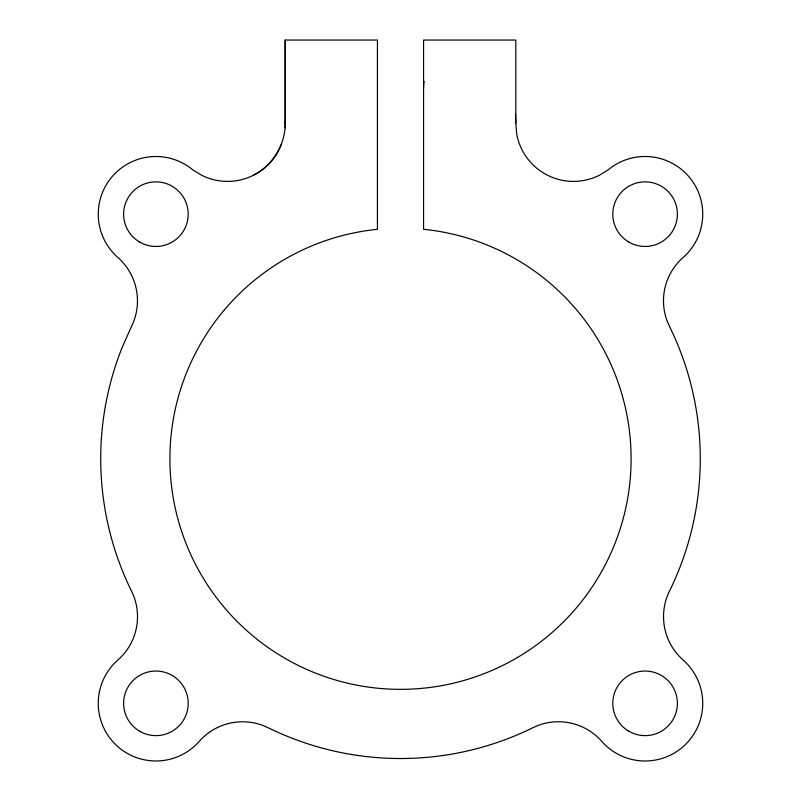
<?xml version="1.0" encoding="UTF-8"?>
<svg xmlns="http://www.w3.org/2000/svg" width="801" height="801" viewBox="0 0 801 801"><rect width="100%" height="100%" fill="white"/><g stroke="black" fill="none" stroke-linecap="round" stroke-linejoin="round"><path stroke-width="1.2" d="M281.582 143.85A57.692 57.692 0 0 1 201.622 175.259L192.821 169.872A57.652 57.652 0 0 0 111.99 176.811A57.652 57.652 0 0 0 118.127 257.702A57.872 57.872 0 0 1 131.214 327.038L122.002 347.824A299.784 299.784 0 0 0 131.134 590.317A57.632 57.632 0 0 1 118.308 659.623A57.652 57.652 0 0 0 115.054 744.009A57.652 57.652 0 0 0 199.459 741.115A57.872 57.872 0 0 1 263.479 725.666L269.276 728.279A299.784 299.784 0 0 0 532.054 728.119L537.821 725.536A57.632 57.632 0 0 1 601.371 740.945A57.652 57.652 0 0 0 685.766 744.189A57.652 57.652 0 0 0 682.863 659.794A57.872 57.872 0 0 1 670.037 589.967A299.784 299.784 0 0 0 669.866 327.188L667.293 321.421A57.632 57.632 0 0 1 682.692 257.872A57.672 57.672 0 0 0 689.08 176.881A57.672 57.672 0 0 0 608.159 169.842L599.378 175.259A57.692 57.692 0 0 1 516.625 133.467L515.804 122.743L515.804 40.05L423.559 40.05L423.559 229.296A230.598 230.598 0 0 1 596.244 580.645A230.598 230.598 0 0 1 204.756 580.645A230.598 230.598 0 0 1 377.441 229.296L377.441 40.05L285.196 40.05L285.196 122.743C285.506 144.25 273.091 165.136 253.927 174.948M285.196 121.872L285.196 122.964M285.196 40.05L285.196 127.86M423.569 88.21A25.081 2.503 84.2 0 1 424.119 81.482M515.454 114.112A25.081 2.503 84.2 0 1 515.794 123.314M628.765 242.012A32.28 32.28 0 0 0 677.376 214.368A32.28 32.28 0 0 0 629.125 186.092A32.28 32.28 0 0 0 628.765 242.012M628.765 731.193A32.28 32.28 0 0 0 677.376 703.538A32.28 32.28 0 0 0 629.125 675.273A32.28 32.28 0 0 0 628.765 731.193M139.584 731.193A32.28 32.28 0 0 0 188.195 703.538A32.28 32.28 0 0 0 139.945 675.273A32.28 32.28 0 0 0 139.584 731.193M139.584 242.012A32.28 32.28 0 0 0 188.195 214.368A32.28 32.28 0 0 0 139.945 186.092A32.28 32.28 0 0 0 139.584 242.012"/></g></svg>
